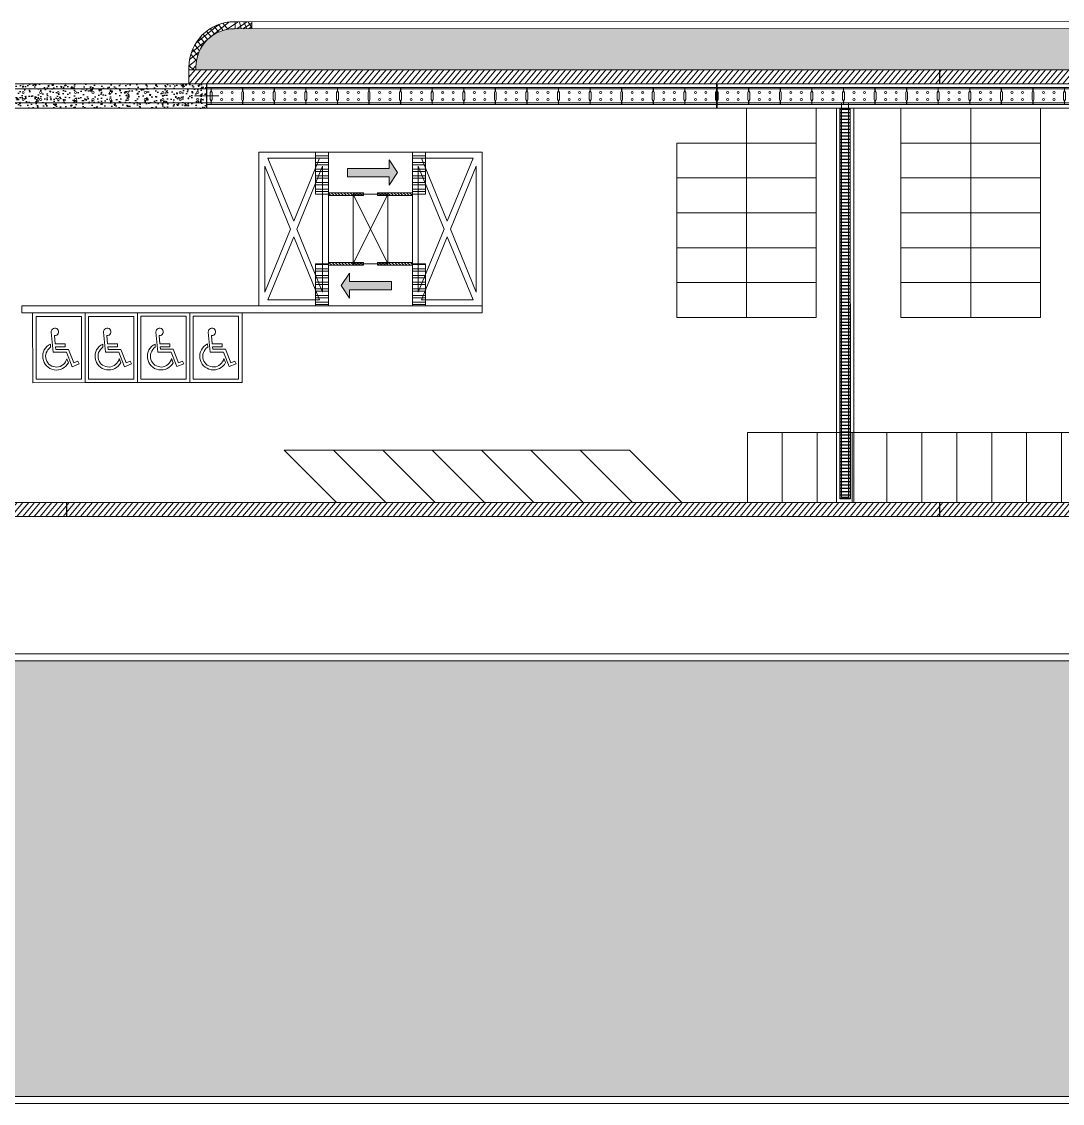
# Model space of a CAD drawing. Header units: millimetres. Extents: x -157642 to 241542, y -22875 to 31024.
# Drawn here: x -51095 to -21275, y -22875 to 8130 of the extents above; entities that cross this region are included whole.
import ezdxf

# ---------------------------------------------------------------- set-up
doc = ezdxf.new("R2010")
doc.units = ezdxf.units.MM
doc.header["$LTSCALE"] = 100
doc.header["$MEASUREMENT"] = 0
for name, color, linetype, lineweight in [('1', 1, 'Continuous', 18), ('1.Fence Wall', 2, 'Continuous', 15), ('2.Crash Barrier', 4, 'Continuous', 15), ('3.Curb', 6, 'Continuous', 15), ('ANGLE', 6, 'Continuous', 9), ('ARC_HATCH', 8, 'Continuous', 0), ('BOLLARD', 221, 'Continuous', 5), ('Cong k.s ve', 5, 'Continuous', 0), ('EXPANSION JOINT', 3, 'Continuous', 18), ('L1-DRAINAGE-LONG_DITCH', 35, 'Continuous', 9), ('TAN CANG-profile- REVISE1$0$8', 17, 'Continuous', 0), ('Trench', 30, 'Continuous', 15), ('trench cover', 74, 'Continuous', 0)]:
    doc.layers.add(name, color=color, linetype=linetype, lineweight=lineweight)
doc.layers.add('8', color=8, linetype='Continuous')
doc.layers.add('ARC-PAKING-AR', color=9, linetype='Continuous', lineweight=0, true_color=0x808080)
pattern_1 = [(89.99999998848193, (-68750.00000193057, -4999.999999885054), (-538.8153670916832, 538.815367308317), [142.8749999999999, -934.7557343999996]), (44.99999998848195, (-68750.00000193057, -4999.999999885054), (-538.8153671558324, 538.8153673724662), [142.8749999999999, -619.1249999999995]), (134.9999999884819, (-68750.00000193057, -4999.999999885054), (-538.8153673724662, -538.8153671558323), [142.875, -619.1249999999999])]
pattern_2 = [(49.99999998848195, (-68750.00000193057, -4999.999999885054), (-97.2876442596995, 81.63402644974802), [])]
pattern_3 = [(31.12187335990032, (-8.214501428970834, 4.578078835271299), (-0.09846186459107055, 0.163081302488206), []), (31.12187335990032, (-8.127320336090634, 4.556539012817666), (-0.09846186459107055, 0.163081302488206), [])]
pattern_4 = [(346.1218733570547, (32.76273227125057, -105.4713818558957), (0.0152309475809043, 0.06164631567083102), [])]

# ---------------------------------------------------------------- blocks, each defined once
blk = doc.blocks.new('tcv')
at = {"layer": 'trench cover'}
blk.add_lwpolyline([(-0.875, 0.2450000001117587), (-0.875, 0.1499999999068677), (-0.8499999999767169, 0.1000000000931323), (-0.8499999999767169, -0.1000000000931323), (-0.8749999998835847, -0.1499999996740371), (-0.875000000349246, -0.2449999998789281), (0.02499999990686774, -0.2450000001117587), (0.02500000002328306, -0.1499999999068677), (0, -0.1000000000931323), (0, 0.1000000003259629), (0.02499999990686774, 0.1499999999068677), (0.02499999990686774, 0.2450000001117587)], close=True, dxfattribs=at)
for centre in [(-0.5749999999534339, 0.1000000000931323), (-0.2750000001396984, 0.09999999986030161), (-0.5750000000698492, -0.09999999986030161), (-0.2750000000232831, -0.1000000000931323)]:
    blk.add_circle(centre, 0.02999999999999999, dxfattribs=at)
blk = doc.blocks.new('*U11')
at = {"layer": 'trench cover', "rotation": 10.83497857553366}
blk.add_blockref('tcv', (0.4174233861267567, 0.07989190681837499), dxfattribs=at)
blk = doc.blocks.new('*U12')
at = {"layer": 'trench cover'}
for p in [(34.66578449432567, 6.634787893593168), (35.55465076341095, 6.804910660095556), (32.88805195615512, 6.294542360588389), (33.77691822524039, 6.464665127090778), (31.11031941798457, 5.954296827583611), (31.99918568706985, 6.124419594086), (29.33258687981403, 5.614051294578833), (30.2214531488993, 5.784174061081222), (27.55485434164348, 5.273805761574056), (28.44372061072875, 5.443928528076444), (26.66598807255821, 5.103682995071667), (25.77712180347293, 4.933560228569278)]:
    blk.add_blockref('*U11', p, dxfattribs=at)
blk = doc.blocks.new('*U10')
at = {"layer": 'trench cover', "rotation": 10.83497857553366}
blk.add_blockref('tcv', (0.4174233861267567, 0.07989190681837499), dxfattribs=at)
blk = doc.blocks.new('ap.trench')
at = {"layer": '8'}
h = blk.add_hatch(dxfattribs=at)
h.set_pattern_fill('ANSI37', color=256, scale=0.004999999999999998, angle=4.770832022195275e-15, style=0)
h.set_pattern_definition([(44.99999999999999, (-111.3580021820962, 10.34358560247347), (-0.01122532015133644, 0.01122532015133644), []), (135, (-111.3580021820962, 10.34358560247347), (-0.01122532015133644, -0.01122532015133644), [])])
h.paths.add_polyline_path([(-101.2199999816949, 6.350000038044527), (-101.2399999817135, 6.350000038277358), (-101.2399999819463, 5.650000036461279), (-101.219999981462, 5.650000039720908)])
at = {"layer": '1'}
for p, q in [((-101.2399999970803, 5.650000036228448), (-101.2399999970803, 6.350000041536987)), ((-101.2199999970617, 5.650000036461279), (-101.2199999972945, 6.350000041071326))]:
    blk.add_line(p, q, dxfattribs=at)
at = {"layer": 'L1-DRAINAGE-LONG_DITCH', "ltscale": 0.011}
for p, q in [((-115.8506698476849, 6.350000066217035), (-115.8506698486162, 5.650000056251884)), ((-115.840669847792, 6.350000066217035), (-115.8406698486069, 5.650000055786222))]:
    blk.add_line(p, q, dxfattribs=at)
at = {"layer": 'L1-DRAINAGE-LONG_DITCH', "ltscale": 0.011, "flags": 128}
for points in [[(-139.3999999975786, 5.650000090710819), (-139.3999999969965, 6.350000086938962), (-0.7506698466604576, 6.349999908590689)], [(-0.7506698466604576, 6.349999908357859), (-0.7506698477081954, 5.649999907938763), (-139.3999999971129, 5.650000086985528)]]:
    blk.add_lwpolyline(points, dxfattribs=at)
at = {"layer": 'L1-DRAINAGE-LONG_DITCH'}
blk.add_lwpolyline([(-0.9006698476150632, 5.799999908776954), (-139.2499999973224, 5.800000090617687), (-139.2499999968568, 6.20000008889474), (-0.9006698468001559, 6.199999908450991)], dxfattribs=at)
at = {"layer": 'trench cover'}
blk.add_lwpolyline([(-115.8406698476756, 5.755000148201361), (-115.7200000061421, 5.755000146105886), (-115.7200000043958, 5.850000146077946), (-115.7450000034878, 5.900000146590173), (-115.7449999997625, 6.100000146543607), (-115.7199999989243, 6.150000145891681), (-115.719999996596, 6.24500014539808), (-115.8406698476756, 6.245000148657709)], dxfattribs=at)
for centre, radius in [((-121.1006698425626, 6.100000153528526), 0.03), ((-121.1006698465208, 5.90000015264377), 0.03), ((-120.6006698500132, 6.100000155391172), 0.02999999999999999), ((-120.6006698474521, 5.900000154972076), 0.02999999999999999), ((-120.1006698425626, 6.100000153528526), 0.03), ((-120.1006698462879, 5.90000015264377), 0.03), ((-119.6006698500132, 6.100000155391172), 0.02999999999999999), ((-119.6006698475685, 5.900000154506415), 0.02999999999999999), ((-119.1006698424462, 6.100000153295696), 0.03), ((-119.1006698464043, 5.900000154040754), 0.03), ((-118.6006698498968, 6.100000155391172), 0.02999999999999999), ((-118.6006698469864, 5.900000155204907), 0.02999999999999999), ((-118.1006698423298, 6.100000153062865), 0.03), ((-118.1006698464043, 5.900000153575093), 0.03), ((-117.6006698500132, 6.100000153062865), 0.02999999999999999), ((-117.6006698474521, 5.90000015264377), 0.02999999999999999), ((-117.1006698425626, 6.10000015120022), 0.03), ((-117.1006698465208, 5.900000151013955), 0.03), ((-116.6006698511774, 6.100000153062865), 0.02999999999999999), ((-116.6006698486162, 5.900000152178109), 0.02999999999999999), ((-116.1006698437268, 6.100000151433051), 0.03), ((-116.1006698473357, 5.900000151013955), 0.03)]:
    blk.add_circle(centre, radius, dxfattribs=at)
at = {"layer": 'trench cover', "rotation": 169.1650203569163}
for name, p in [('*U12', (-64.56500000145752, 5.999999936902896)), ('*U10', (-115.2650000015274, 6.00000013760291)), ('*U10', (-114.3600000014994, 6.000000120839104)), ('*U10', (-113.4550000013551, 6.000000103609636)), ('*U10', (-112.5500000014435, 6.000000087078661)), ('*U10', (-111.645000001532, 6.000000070314854)), ('*U10', (-110.7400000010384, 6.000000053318217)), ('*U10', (-109.8350000014761, 6.000000036554411)), ('*U10', (-108.9300000019139, 6.000000019790605)), ('*U10', (-108.0250000013039, 6.000000002793968)), ('*U10', (-107.1200000013923, 5.999999985797331)), ('*U10', (-106.2150000017136, 5.999999969033524)), ('*U10', (-105.3100000014529, 5.999999952269718)), ('*U10', (-104.4050000015413, 5.999999935273081)), ('*U10', (-103.500000001397, 5.999999918509275)), ('*U10', (-102.5950000014855, 5.999999901745468)), ('*U10', (-101.6900000014575, 5.999999884748831))]:
    blk.add_blockref(name, p, dxfattribs=at)
blk = doc.blocks.new('BIKE1X2')
at = {"layer": 'ARC-PAKING-AR'}
blk.add_lwpolyline([(0, 0), (1.000000000232831, -1.164153218269348e-10), (0.9999999997671694, 1.999999999883585), (4.656612873077393e-10, 1.999999999883585)], close=True, dxfattribs=at)
blk = doc.blocks.new('A$C0FC06FC7')
for p, q in [((983.3851591378625, 1690.137638702552), (815.1740707966674, 3614.509923201083)), ((1125.425375327206, 3293.325162950467), (1195.55609437378, 2492.087426296464)), ((756.3563808493491, 2170.667853023886), (729.5181748617615, 2477.702902098215)), ((2142.074701869598, 2492.087426296464), (1195.55609437378, 2492.087426296464)), ((1220.176711356937, 2210.798888226534), (1241.128520776721, 1971.42617683069)), ((2142.074701869598, 2210.798888226534), (1220.176711356937, 2210.798888226534)), ((2142.074701869598, 2210.798888226534), (2142.074701869598, 2492.087426296464)), ((2266.985708642489, 1690.137638702552), (983.3851591378625, 1690.137638702552)), ((2457.89475019995, 1971.42617683069), (1241.128520776721, 1971.42617683069)), ((2813.648920475709, 314.4029016760469), (2266.985708642489, 1690.137638702552)), ((2460.110276266671, 695.0653822780878), (2305.938593605271, 1083.054430542077)), ((2971.183033571317, 679.6829128209793), (2457.89475019995, 1971.42617683069)), ((3466.865685796103, 573.9657122679346), (2813.648920475709, 314.4029016760469)), ((3362.992736771441, 835.3727743882046), (2971.183033571317, 679.6829128209793)), ((3466.865685796103, 573.9657122679346), (3362.992736771441, 835.3727743882046))]:
    blk.add_line(p, q)
for centre, radius, start, end in [((1168.526288673485, 3645.39627497227), 354.699530072429, 263.0201249035503, 184.9955775546926), ((1305.825607820618, 1305.832760517049), 1305.913429766081, 116.1872388435257, 332.1153117835303), ((1305.825607820618, 1305.832760517049), 1024.624891668825, 122.4296591420526, 347.4422065025104)]:
    blk.add_arc(centre, radius, start, end)
blk = doc.blocks.new('rrrrrrrrrrr')
at = {"layer": 'ARC-PAKING-AR'}
for points in [[(-61.87889808195177, 2.794366706162691), (-61.87889808055479, 0.7943667059298605), (-60.37889808020554, 0.7943667070940137), (-60.37889808253385, 2.794366707094014)], [(-61.77889808197506, 2.694366706069559), (-61.77889808057807, 0.8943667060229927), (-60.47889808029868, 0.8943667067214847), (-60.47889808239415, 2.694366707000881)]]:
    blk.add_lwpolyline(points, close=True, dxfattribs=at)
at = {"layer": 'ARC-PAKING-AR', "xscale": 0.0003000000000000002, "yscale": 0.0003000000000000002, "zscale": 0.0003000000000000002}
blk.add_blockref('A$C0FC06FC7', (-61.59170688106678, 1.157033304218203), dxfattribs=at)
blk = doc.blocks.new('congkiemsoatve')
at = {"layer": 'Cong k.s ve'}
h = blk.add_hatch(dxfattribs=at)
h.set_pattern_fill('ANSI32', color=256, scale=0.01999999999999998, angle=314.9815234228138)
h.set_pattern_definition(pattern_3)
h.paths.add_polyline_path([(-0.1096223883505445, 2.503698272397742), (0.5105686509341467, 1.476485491497442), (0.8315948361123446, 1.670308059547096), (0.2114037971768994, 2.697520839981735)])
h = blk.add_hatch(color=256, dxfattribs=at)
h.dxf.hatch_style = 1
edge = h.paths.add_edge_path()
edge.add_line((-0.2616724962426815, 1.594205870525911), (-1.28895647675381, 0.9739739594515412))
edge.add_line((-0.2616724962426815, 1.594205870525911), (-0.1376261139812414, 1.388749074423686))
edge.add_line((-0.137626114039449, 1.388749074656516), (-0.1182388910965528, 1.820980651071295))
edge.add_line((-0.1182388909801375, 1.820980651536956), (-0.5097652608237695, 2.005119462963194))
edge.add_line((-0.5097652612894308, 2.005119462730363), (-0.3857188791444059, 1.799662666628137))
edge.add_line((-0.3857188790861983, 1.799662666395307), (-1.413002859597327, 1.179430755320936))
edge.add_line((-1.413002859364497, 1.179430755786598), (-1.288956476870226, 0.9739739599172026))
h = blk.add_hatch(dxfattribs=at)
h.set_pattern_fill('ANSI32', color=256, scale=0.01999999999999998, angle=314.9815234228138)
h.set_pattern_definition(pattern_3)
h.paths.add_polyline_path([(-2.164189977949718, 1.263233836973086), (-1.544001425936585, 0.2360195543151349), (-1.865027611522237, 0.04219698742963374), (-2.48521616353537, 1.069411269156262)])
h = blk.add_hatch(dxfattribs=at)
h.set_pattern_fill('ANSI31', color=256, scale=0.02, angle=-69.95999528286036)
h.set_pattern_definition(pattern_4)
h.paths.add_polyline_path([(-0.3247855921217706, 0.9253115032333881), (0.5312842371931765, 1.442171684699133), (0.4899354226363357, 1.5106572706718), (-0.3661344067368191, 0.9937970892060548)])
h = blk.add_hatch(dxfattribs=at)
h.set_pattern_fill('ANSI31', color=256, scale=0.02, angle=-69.95999528286036)
h.set_pattern_definition(pattern_4)
h.paths.add_polyline_path([(-0.6672135246626567, 0.718567430274561), (-1.523283353686566, 0.2017072483431548), (-1.56463216789416, 0.2701928343158215), (-0.7085623388120439, 0.7870530162472278)])
h = blk.add_hatch(dxfattribs=at)
h.set_pattern_fill('ANSI31', color=256, scale=0.02, angle=-69.95999528286036)
h.set_pattern_definition(pattern_4)
h.paths.add_polyline_path([(0.6675859571259934, -0.7183425691910088), (1.523655786266318, -0.2014823874924332), (1.565004600590328, -0.2699679739307612), (0.7089347715082113, -0.7868281556293368)])
h = blk.add_hatch(dxfattribs=at)
h.set_pattern_fill('ANSI32', color=256, scale=0.01999999999999998, angle=314.9815234228138)
h.set_pattern_definition(pattern_3)
h.paths.add_polyline_path([(2.164562410820508, -1.263008976820856), (1.544373858632753, -0.2357946941629052), (1.865400044160197, -0.04197212704457343), (2.485588596056914, -1.069186408771202)])
h = blk.add_hatch(dxfattribs=at)
h.set_pattern_fill('ANSI31', color=256, scale=0.02, angle=-69.95999528286036)
h.set_pattern_definition(pattern_4)
h.paths.add_polyline_path([(0.3251580247597303, -0.9250866428483278), (-0.5309118042641785, -1.441946824314073), (-0.4895629901147913, -1.510432410286739), (0.3665068389673252, -0.9935722285881639)])
h = blk.add_hatch(color=256, dxfattribs=at)
h.dxf.hatch_style = 1
edge = h.paths.add_edge_path()
edge.add_line((0.3153556961042341, -1.561794135253876), (1.342639676498948, -0.9415622241795063))
edge.add_line((0.3153556961042341, -1.561794135253876), (0.1913093138427939, -1.356337339151651))
edge.add_line((0.1913093139592092, -1.356337339384481), (0.1719220910163131, -1.78856891579926))
edge.add_line((0.1719220904342365, -1.78856891579926), (0.5634484603942838, -1.972707727225497))
edge.add_line((0.5634484605106991, -1.972707727458328), (0.4394020783656742, -1.767250931356102))
edge.add_line((0.4394020786567125, -1.767250931123272), (1.466686059051426, -1.147019020048901))
edge.add_line((1.466686058993218, -1.147019020281732), (1.342639676498948, -0.941562224412337))
h = blk.add_hatch(dxfattribs=at)
h.set_pattern_fill('ANSI32', color=256, scale=0.01999999999999998, angle=314.9815234228138)
h.set_pattern_definition(pattern_3)
h.paths.add_polyline_path([(0.1099948205810506, -2.503473412245512), (-0.5101962185290176, -1.476260631345212), (-0.8312224033579696, -1.670083199162036), (-0.2110313647717703, -2.697295979829505)])
for p, q in [((-0.08863905086764134, 1.11461235047318), (0.08901148257427849, -1.114387489855289)), ((-0.9447088802407961, 0.5977521685417742), (0.945081311831018, -0.5975273086223751))]:
    blk.add_line(p, q, dxfattribs=at)
for points in [[(-3.876329636987066, 0.2295134735759348), (-1.602144838165259, -3.537193775409833), (3.876702069566818, -0.2292886134237051), (1.602517270570388, 3.537418635562062)], [(-0.1096223875938449, 2.503698272397742), (2.164562410995131, -1.263008976588026), (3.876702069683233, -0.2292886131908745), (1.602517271094257, 3.537418635329232)], [(-0.1096223883505445, 2.503698272397742), (0.5105686509341467, 1.476485491497442), (0.8315948361123446, 1.670308059547096), (0.2114037971768994, 2.697520839981735)], [(-2.164189978007926, 1.263233836507425), (0.1099948197079357, -2.503473412711173), (-1.602144838921959, -3.537193775409833), (-3.876329636987066, 0.2295134740415961)], [(-2.164189977949718, 1.263233836973086), (-1.544001425936585, 0.2360195543151349), (-1.865027611522237, 0.04219698742963374), (-2.48521616353537, 1.069411269156262)], [(-0.3247855921217706, 0.9253115032333881), (0.5312842371931765, 1.442171684699133), (0.4899354226363357, 1.5106572706718), (-0.3661344067368191, 0.9937970892060548)], [(-0.08863905086764134, 1.11461235047318), (-0.9447088801825885, 0.5977521687746048), (0.08901148257427849, -1.114387489855289), (0.945081311831018, -0.5975273086223751)], [(-0.6672135246626567, 0.718567430274561), (-1.523283353686566, 0.2017072483431548), (-1.56463216789416, 0.2701928343158215), (-0.7085623388120439, 0.7870530162472278)], [(0.6675859571259934, -0.7183425691910088), (1.523655786266318, -0.2014823874924332), (1.565004600590328, -0.2699679739307612), (0.7089347715082113, -0.7868281556293368)], [(2.164562410820508, -1.263008976820856), (1.544373858632753, -0.2357946941629052), (1.865400044160197, -0.04197212704457343), (2.485588596056914, -1.069186408771202)], [(0.3251580247597303, -0.9250866428483278), (-0.5309118042641785, -1.441946824314073), (-0.4895629901147913, -1.510432410286739), (0.3665068389673252, -0.9935722285881639)], [(0.1099948205810506, -2.503473412245512), (-0.5101962185290176, -1.476260631345212), (-0.8312224033579696, -1.670083199162036), (-0.2110313647717703, -2.697295979829505)]]:
    blk.add_lwpolyline(points, close=True, dxfattribs=at)
for points in [[(1.767540515895234, 1.329333234578371), (1.466296667320421, 3.25659223808907), (0.202330677973805, 2.493460927857086), (1.767540516302688, 1.32933323434554)], [(1.962094805116067, 1.184633124852553), (3.527304642979288, 0.02050543134100735), (1.660850956017384, 3.11189212766476), (1.962094805116067, 1.184633124852553)], [(1.804984877206152, 1.089776534354314), (0.2397750387026463, 2.253904227633029), (2.106228725606343, -0.8374824686907232), (1.804984877322568, 1.089776534121484)], [(-1.99916673367261, -0.9448515644762665), (-3.564376571361208, 0.2192761290352792), (-2.300410581898177, 0.9824074390344322), (-1.999166733265156, -0.9448515644762665)], [(1.999539166077739, 0.9450764243956655), (2.300783014652552, -0.9821825791150331), (3.564749003999168, -0.2190512688830495), (1.999539166252362, 0.9450764243956655)], [(-1.804612445092062, -1.089551673736423), (-2.105856293317629, 0.8377073302399367), (-0.2394026074616704, -2.253679367015138), (-1.804612445092062, -1.089551673969254)], [(-1.961722372245276, -1.184408265398815), (-1.660478523379425, -3.111667268676683), (-3.526932209468214, -0.02028057212010026), (-1.961722372187069, -1.184408265165985)], [(-1.767168083664728, -1.329108374891803), (-0.2019582456850912, -2.493236067937687), (-1.465924235031707, -3.25636737793684), (-1.767168083664728, -1.329108374891803)]]:
    blk.add_lwpolyline(points, dxfattribs=at)
at = {"layer": 'Cong k.s ve', "flags": 128}
for points in [[(-1.289328910614131, 0.9737490997649729), (-0.2616724962426815, 1.594205870525911), (-0.137626114039449, 1.388749074656516), (-0.1182388909801375, 1.820980651536956), (-0.5097652612894308, 2.005119462730363), (-0.3857188790861983, 1.799662666395307), (-1.413375292759156, 1.179205895634368), (-1.289328910614131, 0.9737490997649729)], [(1.343012109835399, -0.9413373644929379), (0.3153556961042341, -1.561794135253876), (0.1913093139592092, -1.356337339384481), (0.1719220904342365, -1.78856891579926), (0.5634484605106991, -1.972707727458328), (0.4394020786567125, -1.767250931123272), (1.467058492387878, -1.146794160129502), (1.343012109835399, -0.9413373644929379)]]:
    blk.add_lwpolyline(points, dxfattribs=at)
blk = doc.blocks.new('bollard H')
at = {"layer": 'BOLLARD'}
h = blk.add_hatch(color=256, dxfattribs=at)
h.dxf.hatch_style = 1
h.set_gradient(color1=(128, 128, 128), tint=1, name='SPHERICAL')
edge = h.paths.add_edge_path()
edge.add_arc((0, 0), 0.09999999999999998, -7.830578339736268, 352.1694216602637)
blk.add_circle((1.164153218269348e-10, 0), 0.09999999999999998, dxfattribs=at)
blk = doc.blocks.new('*U25')
at = {"layer": 'BOLLARD', "xscale": 1000, "yscale": 1000, "zscale": 1000, "rotation": 7.830578339736208}
blk.add_blockref('bollard H', (0, 0), dxfattribs=at)
blk = doc.blocks.new('*U26')
at = {"layer": 'BOLLARD'}
for p in [(-340.6107699488221, 2476.688172417932), (-272.4886159590577, 1981.350537934345), (-204.3664619692932, 1486.012903450759), (-136.2443079795288, 990.6752689671727), (-68.12215398976441, 495.3376344835863), (0, 0)]:
    blk.add_blockref('*U25', p, dxfattribs=at)

msp = doc.modelspace()

# ---------------------------------------------------------------- hatches: boundary and pattern name
at = {"layer": '8'}
h = msp.add_hatch(dxfattribs=at)
h.set_pattern_fill('AR-CONC', color=256, scale=2, angle=-10.83497858705176)
h.set_pattern_definition([(49.99999998848195, (-68750.00000600697, -22183.9901305797), (364.3693379855997, -31.87817115105454), [38.10000000000001, -419.1000000000001]), (354.999999988482, (-68750.00000600697, -22183.9901305797), (-70.48684277312323, 382.1136904922401), [30.48, -335.28116834]), (100.4514446884819, (-68719.6359920046, -22186.6466375137), (293.8824942511137, 350.2355037653118), [32.38001759999999, -356.1804891999999]), (46.18419998848196, (-68750.00000611192, -22082.39013064034), (542.1580817673565, -84.08465597444317), [57.14999999999996, -628.6499999999994]), (96.63555759848191, (-68704.8202059737, -22089.39713061512), (474.8082682024851, 494.8522490999935), [48.57004627999996, -534.2712163199994]), (351.1841511584819, (-68750.00000611192, -22082.39013064034), (474.8082682294332, 494.8522490756156), [45.71993413999996, -502.9194638399996]), (20.99999998848195, (-68699.20000593603, -22107.79013042508), (303.2287824971486, -204.5303964351326), [38.1, -419.1]), (325.9999999884819, (-68699.20000593603, -22107.79013042508), (123.6040567693479, 368.3759322197907), [30.47999999999998, -335.2799999999996]), (71.45144498848195, (-68673.93094071298, -22124.83433042046), (426.8328385903698, 163.8455376860052), [32.3800176, -356.1798751999999]), (37.49999998848196, (-68750.00000600697, -22183.9901305797), (6.177206535179465, 169.1100777450644), [0, -331.2159999999999, 0, -340.3599999999999, 0, -336.5499999999999]), (7.499999988481957, (-68750.00000600697, -22183.9901305797), (133.6393250608897, 200.3611496093738), [0, -194.0559999999998, 0, -323.5959999999997, 0, -128.2699999999999]), (327.4999999884819, (-68863.28400606045, -22183.99013068267), (271.1811903314396, -11.45748803986185), [0, -127, 0, -396.24, 0, -525.78]), (317.4999999884819, (-68914.08400599653, -22183.99013055953), (296.258362782259, 50.85298200710989), [0, -165.1, 0, -263.144, 0, -373.38])])
h.paths.add_polyline_path([(-45800.00000052631, 6350.141358147055), (-51799.99628431664, 6350.1413595419), (-51799.99628441775, 5650.14135754478), (-45800.00000069971, 5650.141356406501)])
h.paths.add_polyline_path([(-48520.00000661024, 5900.141447599002, -1), (-48580.00000643427, 5900.141447555099, -1)], flags=16)
h.paths.add_polyline_path([(-49079.99999890046, 5900.141445704343, -1), (-49019.99999914865, 5900.141446004811, -1)], flags=16)
h.paths.add_polyline_path([(-48580.00000290707, 6100.141447560192, -1), (-48520.00000245281, 6100.141447726215, -1)], flags=16)
h.paths.add_polyline_path([(-49079.99999556266, 6100.141445988425, -1), (-49019.99999515316, 6100.141445920264, -1)], flags=16)
h.paths.add_polyline_path([(-48019.99999895785, 5900.14144508676, -1), (-48079.99999862001, 5900.141445254616, -1)], flags=16)
h.paths.add_polyline_path([(-48079.99999539927, 6100.141445561123, -1), (-48019.99999510689, 6100.141445515372, -1)], flags=16)
h.paths.add_polyline_path([(-49580.00000636349, 5900.141447937596, -1), (-49520.00000665651, 5900.141448003895, -1)], flags=16)
h.paths.add_polyline_path([(-49580.00000302563, 6100.141448221679, -1), (-49520.0000026162, 6100.141448153532, -1)], flags=16)
h.paths.add_polyline_path([(-47520.00000666088, 5900.141444785186, -1), (-47580.0000064401, 5900.141444975452, -1)], flags=16)
h.paths.add_polyline_path([(-47520.00000280986, 6100.141445213798, -1), (-47580.00000310224, 6100.141445259535, -1)], flags=16)
h.paths.add_polyline_path([(-50079.99999894673, 5900.141446109235, -1), (-50019.99999912275, 5900.141446153124, -1)], flags=16)
h.paths.add_polyline_path([(-50079.99999560893, 6100.141446393318, -1), (-50019.99999519944, 6100.141446325171, -1)], flags=16)
h.paths.add_polyline_path([(-47019.99999901856, 5900.141443488596, -1), (-47079.9999988426, 5900.141443444722, -1)], flags=16)
h.paths.add_polyline_path([(-47019.99999532948, 6100.141443705463, -1), (-47079.99999562185, 6100.141443751199, -1)], flags=16)
h.paths.add_polyline_path([(-50580.00000640977, 5900.141448342489, -1), (-50520.00000658573, 5900.141448386392, -1)], flags=16)
h.paths.add_polyline_path([(-50580.00000311679, 6100.141448392402, -1), (-50520.0000027073, 6100.141448324255, -1)], flags=16)
h.paths.add_polyline_path([(-46520.00000769575, 5900.141445072702, -1), (-46580.00000740273, 5900.141445006419, -1)], flags=16)
h.paths.add_polyline_path([(-46520.00000377255, 6100.14144524475, -1), (-46580.00000418205, 6100.141445312896, -1)], flags=16)
h.paths.add_polyline_path([(-51079.99999884854, 5900.141446000984, -1), (-51019.99999902444, 5900.141446044872, -1)], flags=16)
h.paths.add_polyline_path([(-51079.99999551073, 6100.141446285052, -1), (-51019.99999510124, 6100.141446216905, -1)], flags=16)
h.paths.add_polyline_path([(-46020.00000053918, 5900.141443140848, -1), (-46080.00000020134, 5900.141443308719, -1)], flags=16)
h.paths.add_polyline_path([(-46019.99999645405, 6100.141443524655, -1), (-46079.99999686354, 6100.141443592802, -1)], flags=16)
h.paths.add_polyline_path([(-51580.00000632892, 5900.141447509319, -1), (-51520.00000650488, 5900.141447553222, -1)], flags=16)
h.paths.add_polyline_path([(-51580.00000290148, 6100.14144826174, -1), (-51520.00000249199, 6100.141448193594, -1)], flags=16)
h = msp.add_hatch(dxfattribs=at)
h.set_pattern_fill('ANSI31', color=256, scale=29.99999999999999, angle=73.93954898675509)
h.set_pattern_definition([(179.9999999867638, (1197.075614888221, 4949.917785022611), (-2.200426152398904e-08, -95.24999999999999), [])])
h.paths.add_polyline_path([(-27355.00979847601, -5544.94360881747), (-27645.77733845328, -5544.927295962611), (-27645.70504827023, 5650.148298720567), (-27354.93750843755, 5650.131986378867)])
at = {"layer": 'ARC_HATCH'}
h = msp.add_hatch(dxfattribs=at)
h.set_pattern_fill('ANSI37', color=256, scale=40, angle=-5.834978587051762)
h.set_pattern_definition([(39.16502141294823, (-822056502.6343318, -1059098939.429727), (-80.20762316116475, 98.46693448481369), []), (129.1650214129482, (-822056502.6343318, -1059098939.429727), (-98.46693448481369, -80.20762316116472), [])])
h.paths.add_polyline_path([(-45000.04250611836, 7927.85775760551), (-44499.95748387021, 7927.87708186805), (-44499.94975480775, 8127.877081991581), (-45000.050234425, 8127.857757133563, 0.4142022449186155), (-46299.99999993813, 6827.857755988472), (-46299.99999981449, 6750.141366244701), (-46099.99999983964, 6750.141366203999), (-46099.99999989092, 6827.857757779188, -0.4142022446453537)])
at = {"layer": 'ARC_HATCH', "ltscale": 0.8}
h = msp.add_hatch(dxfattribs=at)
h.set_pattern_fill('ANSI31', color=256, scale=40, angle=-5.834978587051761)
h.set_pattern_definition(pattern_2)
edge = h.paths.add_edge_path()
edge.add_line((9899.649900714168, 6750.141370805184), (9899.649900643853, 6350.141354650768))
edge.add_line((9899.649900643853, 6350.141354650768), (-46299.99999992619, 6350.141366362208))
edge.add_line((-46299.99999992619, 6350.141366362208), (-46299.99999981449, 6750.141366244701))
edge.add_line((-46299.99999981449, 6750.141366244701), (9899.64990068326, 6750.141354789841))
h = msp.add_hatch(dxfattribs=at)
h.set_pattern_fill('ANSI31', color=256, scale=40, angle=-5.834978587051761)
h.set_pattern_definition(pattern_2)
h.paths.add_polyline_path([(-78499.99999016232, -6049.999997234743), (-78499.99999021756, -5549.999998558065), (-78099.99999015074, -5549.999998340878), (-78099.99999010091, -5649.999997112653), (75239.99999815243, -5650.000028536568), (75239.99999811308, -6050.000028675655)])
at = {"layer": 'TAN CANG-profile- REVISE1$0$8'}
h = msp.add_hatch(dxfattribs=at)
h.set_pattern_fill('GRASS', color=256, scale=30, angle=-10.83497858705176)
h.set_pattern_definition(pattern_1)
edge = h.paths.add_edge_path()
edge.add_line((-46098.80360839528, 6750.14141249207), (-46098.80360845133, 6827.857804291241))
edge.add_arc((-44998.80360844533, 6827.857804950982), 1099.999999988107, 90.0022140258962, 180.0000000253556, ccw=False)
edge.add_line((-44998.84611471382, 7927.85780396733), (8600.803786070785, 7929.928998997973))
edge.add_arc((8600.846292087284, 6829.928999730226), 1100.000000059022, -2.4569203560531605e-08, 90.00221401766038, ccw=False)
edge.add_line((9700.84629221569, 6829.92899924572), (9700.846292164031, 6750.141417438732))
edge.add_line((9700.846292039088, 6750.1414173261), (-46098.80360846571, 6750.141412723635))
h = msp.add_hatch(dxfattribs=at)
h.set_pattern_fill('GRASS', color=256, scale=30, angle=-10.83497858705176)
h.set_pattern_definition(pattern_1)
h.paths.add_polyline_path([(-77598.75824809691, -10796.474508532), (-72613.5713528801, -10796.47450982284), (-72613.57135316957, -13827.13443029026), (-77598.75824880996, -13827.13442867562)])
edge = h.paths.add_edge_path()
edge.add_line((-114415.321996166, -10194.86634151106), (147697.2047811959, -10194.86555834475))
edge.add_arc((147697.2047959934, -14994.86555847387), 4800.000000073172, 0.5951647079181726, 90.00000017675109, ccw=False)
edge.add_line((152496.9458338645, -14945.00605303701), (152526.8631510924, -17825.00604162505))
edge.add_arc((147727.1221132812, -17874.86554752663), 4800.000000084824, -89.99999982164121, 0.5951647141616263, ccw=False)
edge.add_line((147727.1221281337, -22674.86554775924), (-114407.2272042588, -22674.86633084787))
edge.add_arc((-114407.2272186781, -17874.86633066025), 4799.999999996352, 180.1610397759896, 270.00000017251097, ccw=False)
edge.add_line((-119207.2082589358, -17888.35754974652), (-119215.3030221014, -15008.35756010262))
edge.add_arc((-114415.3219817818, -14994.86634165402), 4800.000000009277, 90.00000017113518, 180.1610397705218, ccw=False)

# ---------------------------------------------------------------- linework, layer by layer
at = {"layer": '1.Fence Wall'}
msp.add_lwpolyline([(-37900.00000115694, -214.8813919541426), (-51090.00000106974, -214.881390050854), (-51090.00000098284, -14.88138963007077), (-37900.00000107009, -14.88139153334487)], close=True, dxfattribs=at)
at = {"layer": '2.Crash Barrier', "ltscale": 0.8, "flags": 128}
msp.add_lwpolyline([(9899.649900714168, 6750.141370805184), (9899.649900643853, 6350.141354650768), (-46299.99999992619, 6350.141366362208), (-46299.99999981449, 6750.141366244701), (9899.64990068326, 6750.141354789841)], dxfattribs=at)
msp.add_lwpolyline([(-78499.99999016232, -6049.999997234743), (-78499.99999021756, -5549.999998558065), (-78099.99999015074, -5549.999998340878), (-78099.99999010091, -5649.999997112653), (75239.99999815243, -5650.000028536568), (75239.99999811308, -6050.000028675655)], close=True, dxfattribs=at)
at = {"layer": '3.Curb', "flags": 128}
for points in [[(-46299.99999981449, 6750.141366244701), (-46299.99999993807, 6827.857758206606, -0.4142022444354094), (-45000.05023435154, 8127.857757133504), (8599.599666108785, 8129.928952169314, -0.4142248805043196), (9899.649900773598, 6829.928952747214), (9899.649900758988, 6750.141371039354)], [(-46099.99999983964, 6750.141366364493), (-46099.99999989092, 6827.857758069833, -0.414202244545434), (-45000.042506203, 7927.857757605598), (8599.60739465343, 7929.928952808346, -0.4142248805177219), (9699.649900726508, 6829.928952883987), (9699.64990071184, 6750.141371176112)]]:
    msp.add_lwpolyline(points, format="xyb", dxfattribs=at)
msp.add_lwpolyline([(-44499.95749671332, 7927.544749144537), (-44499.94976765086, 8127.544748617351)], dxfattribs=at)
for points in [[(-114415.3219966819, -9994.866341703135), (147697.2047806249, -9994.865558433346, -0.4111743727699479), (152696.9350438858, -14942.9285737559), (152726.8523609843, -17822.92856252966, -0.4172592973770318), (147727.1221287666, -22874.86554758956), (-114407.2272035439, -22874.86633065595, -0.4133905752127254), (-119407.2074690266, -17888.91968373842), (-119415.3022319957, -15008.91969402968, -0.4150370287250716)], [(-114415.321996166, -10194.86634151106), (147697.2047812131, -10194.86555849786, -0.4111743727662955), (152496.9458339816, -14945.00605305942), (152526.8631510801, -17825.00604183319, -0.4172592973756826), (147727.1221281337, -22674.86554775924), (-114407.2272041768, -22674.86633082562, -0.4133905752052807), (-119207.2082590529, -17888.35754972411), (-119215.3030220221, -15008.35756001539, -0.4150370287228317)]]:
    msp.add_lwpolyline(points, format="xyb", close=True, dxfattribs=at)
at = {"layer": 'ANGLE'}
msp.add_lwpolyline([(-27355.00979847601, -5544.94360881747), (-27645.77733845328, -5544.927295962611), (-27645.70504827023, 5650.148298720567), (-27354.93750843755, 5650.131986378867)], close=True, dxfattribs=at)
at = {"layer": 'ARC-PAKING-AR'}
for points in [[(-42160.51525376149, -4150.001213512718), (-43574.72881605779, -4150.00336917564), (-42074.72652994981, -5650.001082250703), (-40660.51296781545, -5649.998926799526)], [(-40746.31525363907, -4149.999057586116), (-42160.52881593531, -4150.001213249052), (-40660.52652987215, -5649.99892655827), (-39246.31296781008, -5649.996770850528)], [(-39332.11525372323, -4149.996902105442), (-40746.32881601952, -4149.999057768378), (-39246.32652991154, -5649.996770843427), (-37832.11296777718, -5649.99461539225)], [(-37917.91525360075, -4149.99474617884), (-39332.12881589698, -4149.996901841776), (-37832.12652983388, -5649.994615151008), (-36417.9129676547, -5649.992459465662)], [(-36503.71525380202, -4149.992590675756), (-37917.9288159812, -4149.994746361117), (-36417.92653003515, -5649.992459647925), (-35003.71296785597, -5649.990303962593)], [(-35089.51525372436, -4149.990434983338), (-36503.72881597583, -4149.992590412105), (-35003.72652991267, -5649.990303721337), (-33589.51296773349, -5649.988148035991)], [(-33675.3152536467, -4149.988279290905), (-35089.52881594293, -4149.990434953841), (-33589.52652999689, -5649.988148240664), (-32175.31296781771, -5649.985992555317)]]:
    msp.add_lwpolyline(points, close=True, dxfattribs=at)
at = {"layer": 'EXPANSION JOINT'}
for points in [[(-24799.99999938137, 6750.141361895003), (-24789.99999930564, 6750.141361922681), (-24789.99999939569, 6350.141317128029), (-24799.99999947136, 6350.141317100351)], [(-49810.0000017503, -5650.000003050227), (-49800.00000179169, -5650.000003000154), (-49800.00000192074, -6050.000003607565), (-49810.00000187935, -6050.000003657638)], [(-24800.00000177324, -5650.000008292482), (-24790.00000169751, -5650.000008264818), (-24790.00000178174, -6050.000008638061), (-24800.00000185746, -6050.000008665724)]]:
    msp.add_lwpolyline(points, close=True, dxfattribs=at)
at = {"layer": 'L1-DRAINAGE-LONG_DITCH', "ltscale": 0.011}
msp.add_line((-46140.37989078031, 6000.644189720508), (-45440.37997382641, 6000.560717746746), dxfattribs=at)
at = {"layer": 'Trench', "flags": 128}
for points in [[(-27250.70504453668, 5650.141328610436), (-27250.00043665525, -5649.909340362006), (-27750.00043730339, -5650.088825166065), (-27750.70505778893, 5650.149046179795)], [(-27350.70503582183, 5650.142391205212), (-27350.02290347929, -5549.941981187381), (-27650.02290871076, -5550.056200770137), (-27650.70504807949, 5650.14798345718)]]:
    msp.add_lwpolyline(points, dxfattribs=at)
at = {"layer": 'Trench', "ltscale": 5}
msp.add_lwpolyline([(-27400.71438848256, 5800.139179815611), (-27400.00979754364, -5499.958293429532), (-27600.00980444148, -5500.039879671705), (-27600.71440115559, 5800.151194659324)], dxfattribs=at)

# ---------------------------------------------------------------- block references
at = {"xscale": 999.9999999999998, "yscale": 999.9999999999998, "zscale": 999.9999999999998, "rotation": 0.03704059268162929}
for p in [(11101.43175977399, -2973.0677904724), (12601.4310509098, -2972.098068875843), (14101.43073772301, -2971.128347272417), (15601.43042437435, -2970.158625880751)]:
    msp.add_blockref('rrrrrrrrrrr', p, dxfattribs=at)
at = {"layer": 'ARC-PAKING-AR', "yscale": 1000, "zscale": 1000}
for p, xscale, rotation in [((-30324.99905771221, 4650.139807630549), -1000.000000000001, 270.0000873334981), ((-25900.39876100415, 4650.139914955755), -1000.000000000001, 270.0000873334981), ((-23900.39876099786, 4650.13979764434), -1000.000000000001, 270.0000873334981), ((-32324.99911629071, 3650.139924740783), -1000.000000000001, 270.0000873334981), ((-30324.99911640154, 3650.139807451793), -1000.000000000001, 270.0000873334981), ((-25900.39881969348, 3650.139914776999), -1000.000000000001, 270.0000873334981), ((-23900.39881968719, 3650.139797465585), -1000.000000000001, 270.0000873334981), ((-32324.99917493516, 2650.139924796196), -1000.000000000001, 270.0000873334981), ((-30324.99917492893, 2650.139807484797), -1000.000000000001, 270.0000873334981), ((-25900.39887833799, 2650.139914832398), -1000.000000000001, 270.0000873334981), ((-23900.39887821459, 2650.139797498588), -1000.000000000001, 270.0000873334981), ((-32324.99923346256, 1650.1399248292), -1000.000000000001, 270.0000873334981), ((-30324.99923352862, 1650.139807774365), -1000.000000000001, 270.0000873334981), ((-25900.39893686539, 1650.139914865387), -1000.000000000001, 270.0000873334981), ((-23900.39893681428, 1650.139797788157), -1000.000000000001, 270.0000873334981), ((-32324.99929215189, 650.1399246504443), -1000.000000000001, 270.0000873334981), ((-30324.99929210078, 650.1398075732141), -1000.000000000001, 270.0000873334981), ((-25900.39899555471, 650.1399146866461), -1000.000000000001, 270.0000873334981), ((-23900.39899550361, 650.1397976094013), -1000.000000000001, 270.0000873334981), ((-32324.99935063446, -349.8600750823971), -1000.000000000001, 270.0000873334981), ((-30324.99935062818, -349.8601923937968), -1000.000000000001, 270.0000873334981), ((-25900.39905403729, -349.8600850461953), -1000.000000000001, 270.0000873334981), ((-23900.399054031, -349.8602023575804), -1000.000000000001, 270.0000873334981), ((-30300.31601626246, -3650.000186009216), -999.9999999999998, 180.0000873377796), ((-29300.31601631787, -3650.000244653711), -999.9999999999998, 180.0000873377796), ((-28300.3160163284, -3650.000303064051), -999.9999999999998, 180.0000873377796), ((-27300.31601638382, -3650.000361708531), -999.9999999999998, 180.0000873377796), ((-26300.31601627741, -3650.000420141281), -999.9999999999998, 180.0000873377796), ((-25300.31601633283, -3650.000478785776), -999.9999999999998, 180.0000873377796), ((-24300.31601634336, -3650.000537196102), -999.9999999999998, 180.0000873377796), ((-23300.31601639878, -3650.000595840596), -999.9999999999998, 180.0000873377796), ((-22300.31601629232, -3650.000654273332), -999.9999999999998, 180.0000873377796), ((-21300.31601634773, -3650.000712917841), -999.9999999999998, 180.0000873377796)]:
    msp.add_blockref('BIKE1X2', p, dxfattribs=dict(at, xscale=xscale, rotation=rotation))
at = {"layer": 'BOLLARD', "rotation": 352.1693694076074}
msp.add_blockref('*U26', (-51400.00000141404, -5450.000003069421), dxfattribs=at)
at = {"layer": 'Cong k.s ve', "xscale": 1000, "yscale": 1000, "zscale": 1000, "rotation": 148.8781266321555}
msp.add_blockref('congkiemsoatve', (-41099.78247579327, 2185.118608610908), dxfattribs=at)
at = {"layer": 'L1-DRAINAGE-LONG_DITCH', "xscale": 1000, "yscale": 1000, "zscale": 1000, "rotation": 359.9999999884819}
msp.add_blockref('ap.trench', (70050.66984644288, 0.1412764789565699), dxfattribs=at)

doc.saveas('drawing.dxf')
